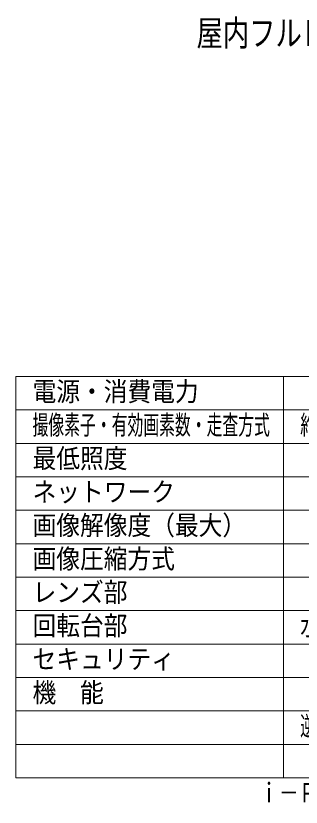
# Model space of a CAD drawing. Units: millimetres on the paper. Extents: x -62 to 65, y -59 to 59.
# Drawn here: x -62.5 to -19.9, y -59 to 59.3 of the extents above; entities that cross this region are included whole.
import ezdxf
from ezdxf.enums import TextEntityAlignment as Align

# ---------------------------------------------------------------- set-up
doc = ezdxf.new("R2010")
doc.units = ezdxf.units.MM
doc.layers.add('0-0_MOJI1', color=7, linetype='Continuous')
doc.layers.add('0-5_相当品', color=4, linetype='Continuous')
doc.layers.add('0-4_WAKU', color=4, linetype='Continuous', lineweight=9)
doc.styles.add('ＭＳ ゴシック', font='')
doc.styles.get('ＭＳ ゴシック').set_extended_font_data('MS Gothic')

msp = doc.modelspace()

# ---------------------------------------------------------------- linework, layer by layer
at = {"layer": '0-4_WAKU', "color": 3}
for p, q in [((-62.5, -54.618), (-62.5, 5.382)), ((-62.5, 5.382), (62.5, 5.382)), ((-22.5, -54.618), (-22.5, 5.382)), ((-62.5, -54.618), (62.5, -54.618))]:
    msp.add_line(p, q, dxfattribs=at)
at = {"layer": '0-4_WAKU'}
for p, q in [((-62.5, 0.382), (62.5, 0.382)), ((-62.5, -4.618), (62.5, -4.618)), ((-62.5, -9.618), (62.5, -9.618)), ((62.5, -14.618), (-62.5, -14.618)), ((62.5, -19.618), (-62.5, -19.618)), ((62.5, -24.618), (-62.5, -24.618)), ((-62.5, -29.618), (62.5, -29.618)), ((-62.5, -34.618), (62.5, -34.618)), ((-62.5, -39.618), (62.5, -39.618)), ((-62.5, -44.618), (62.5, -44.618)), ((-62.5, -49.618), (62.5, -49.618))]:
    msp.add_line(p, q, dxfattribs=at)

# ---------------------------------------------------------------- texts
at = {"layer": '0-0_MOJI1', "style": 'ＭＳ ゴシック'}
for s, height, width, p in [('屋内フルＨＤ ＰＴＺ ＡＩカメラ（天井埋込金具付）', 3.849, 0.75, (-35.5, 53.642)), ('電源・消費電力', 2.889, 0.9, (-60, 0.827)), ('撮像素子・有効画素数・走査方式', 2.889, 0.6, (-60, -4.173)), ('約１／２．８型 ＣＭＯＳセンサー・約２１０万画素・プログレッシブ', 2.889, 0.65, (-20, -4.173)), ('最低照度', 2.889, 0.9, (-60, -9.173)), ('ネットワーク', 2.889, 0.9, (-60, -14.173)), ('画像解像度（最大）', 2.889, 0.9, (-60, -19.173)), ('画像圧縮方式', 2.889, 0.9, (-60, -24.173)), ('レンズ部', 2.889, 0.9, (-60, -29.173)), ('回転台部', 2.889, 0.9, (-60, -34.173)), ('水平：０°～３５０°／垂直：－３０°～９０°（水平～真下）', 2.886, 0.75, (-20, -34.173)), ('セキュリティ', 2.889, 0.9, (-60, -39.173)), ('機\u3000能', 2.889, 0.9, (-60, -44.173)), ('逆光／強光補正、カラー／白黒切換、動作検知、妨害検知、音検知、ＭｉｃｒｏＳＤ', 2.889, 0.55, (-20, -49.173))]:
    msp.add_text(s, height=height, dxfattribs=dict(at, width=width)).set_placement(p, align=Align.BOTTOM_LEFT)
at = {"layer": '0-5_相当品', "style": 'ＭＳ ゴシック', "width": 0.75}
msp.add_text('ｉ－ＰＲＯ：ＷＶ－Ｓ６１３０１－Ｚ２＋ＷＶ－ＱＥＤ１００Ｇ－Ｗ', height=2.886, dxfattribs=at).set_placement((-26.14, -59.137), align=Align.BOTTOM_LEFT)

doc.saveas('drawing.dxf')
